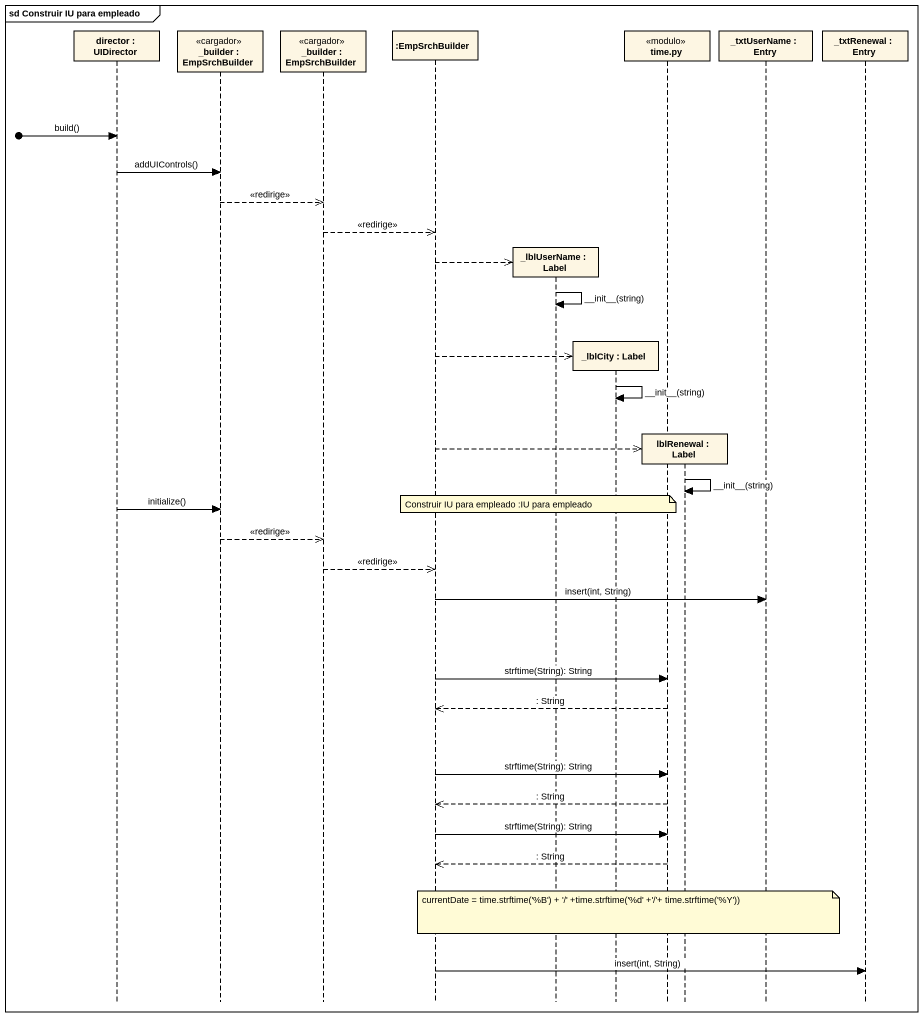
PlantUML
@startuml
mainframe sd Construir IU para empleado
hide footbox
participant "director : UIDirector" as director
participant "_builder : EmpSrchBuilder" as builder <<cargador>>
participant "_builder : EmpSrchBuilder" as builder_2 <<cargador>>
participant ":EmpSrchBuilder" as EmpSrchBuilder
participant "_lblUserName : Label" as lblUserName
participant "_lblCity : Label" as lblCity
participant "time.py" as time_py <<modulo>>
participant "lblRenewal : Label" as lblRenewal
participant "_txtUserName : Entry" as txtUserName
participant "_txtRenewal : Entry" as txtRenewal

[o-> director : build()
director -> builder : addUIControls()
builder -->> builder_2 : <<redirige>>
builder_2 -->> EmpSrchBuilder : <<redirige>>
EmpSrchBuilder -->> lblUserName **
lblUserName -> lblUserName : ~__init~__(string)
EmpSrchBuilder -->> lblCity **
lblCity -> lblCity : ~__init~__(string)
EmpSrchBuilder -->> lblRenewal **
lblRenewal -> lblRenewal : ~__init~__(string)
note over lblUserName : Construir IU para empleado :IU para empleado
director -> builder : initialize()
builder -->> builder_2 : <<redirige>>
builder_2 -->> EmpSrchBuilder : <<redirige>>
EmpSrchBuilder -> txtUserName : insert(int, String)
EmpSrchBuilder -> time_py : strftime(String): String
time_py -->> EmpSrchBuilder : : String
EmpSrchBuilder -> time_py : strftime(String): String
time_py -->> EmpSrchBuilder : : String
EmpSrchBuilder -> time_py : strftime(String): String
time_py -->> EmpSrchBuilder : : String
note over lblCity : currentDate = time.strftime('%B') + '/' +time.strftime('%d' +'/'+ time.strftime('%Y'))
EmpSrchBuilder -> txtRenewal : insert(int, String)
@enduml
